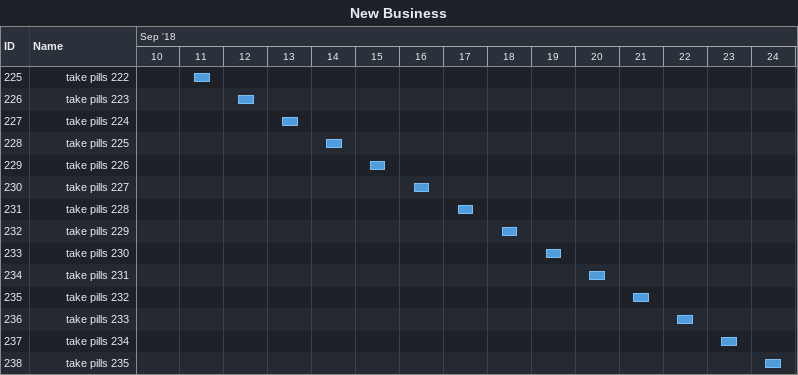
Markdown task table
New Business

| ID | Level | Task | Start | Finish |
|---|---|---|---|---|
| 225 | 4 | take pills 222 | 2018-09-11 | 2018-09-11 |
| 226 | 4 | take pills 223 | 2018-09-12 | 2018-09-12 |
| 227 | 4 | take pills 224 | 2018-09-13 | 2018-09-13 |
| 228 | 4 | take pills 225 | 2018-09-14 | 2018-09-14 |
| 229 | 4 | take pills 226 | 2018-09-15 | 2018-09-15 |
| 230 | 4 | take pills 227 | 2018-09-16 | 2018-09-16 |
| 231 | 4 | take pills 228 | 2018-09-17 | 2018-09-17 |
| 232 | 4 | take pills 229 | 2018-09-18 | 2018-09-18 |
| 233 | 4 | take pills 230 | 2018-09-19 | 2018-09-19 |
| 234 | 4 | take pills 231 | 2018-09-20 | 2018-09-20 |
| 235 | 4 | take pills 232 | 2018-09-21 | 2018-09-21 |
| 236 | 4 | take pills 233 | 2018-09-22 | 2018-09-22 |
| 237 | 4 | take pills 234 | 2018-09-23 | 2018-09-23 |
| 238 | 4 | take pills 235 | 2018-09-24 | 2018-09-24 |
